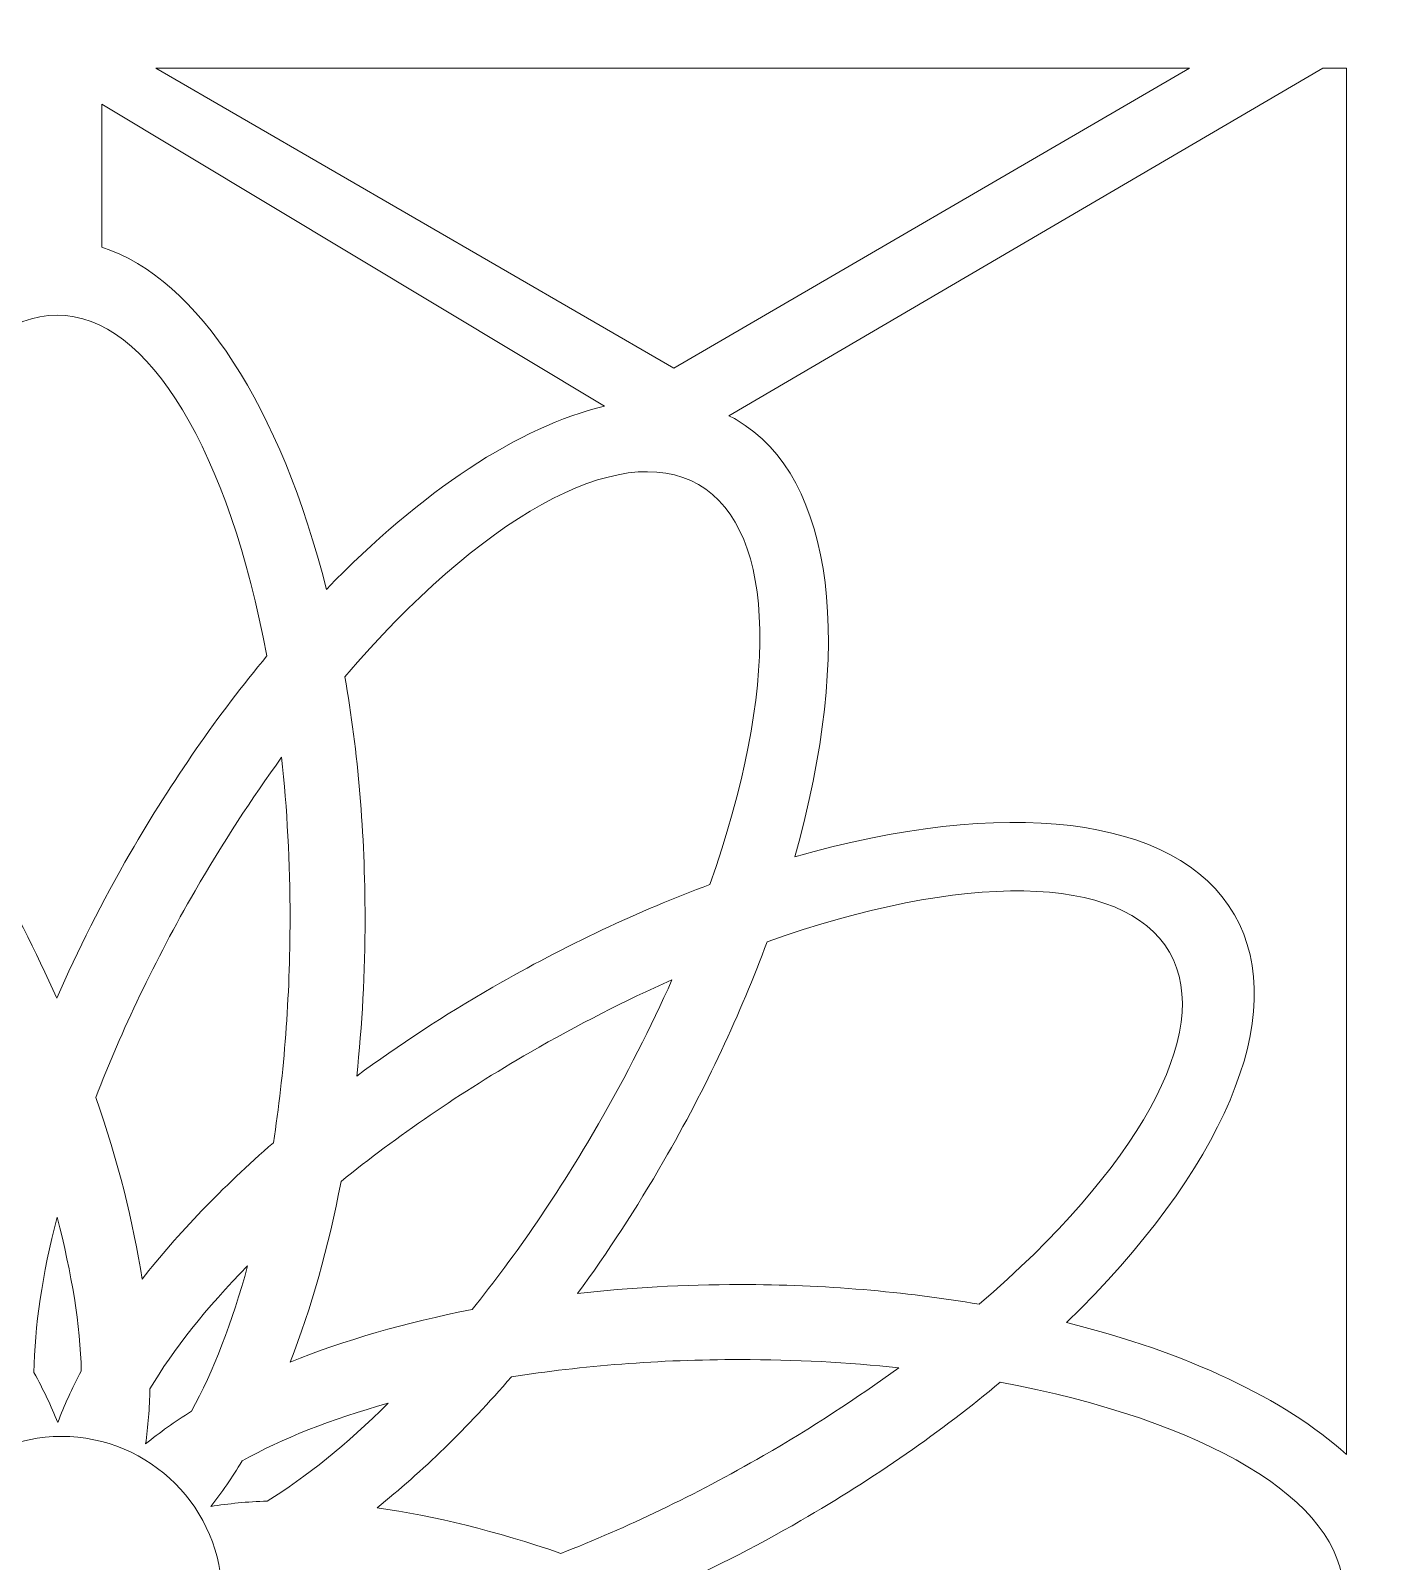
# Model space of a CAD drawing. Header units: centimetres. Extents: x -9.9 to 7.5, y -9.5 to 6.6.
# Drawn here: x -5.761 to -3.492, y -1.519 to 1.072 of the extents above; entities that cross this region are included whole.
import ezdxf

# ---------------------------------------------------------------- set-up
doc = ezdxf.new("R2010")
doc.units = ezdxf.units.CM
doc.header["$MEASUREMENT"] = 0
doc.layers.add('layer 1', color=7, linetype='Continuous')

msp = doc.modelspace()

# ---------------------------------------------------------------- linework, layer by layer
at = {"layer": 'layer 1', "color": 177, "lineweight": 9}
for points, knots in [([(-9.86086, -9.47414), (-9.86086, -9.47414), (-9.86086, 6.55374), (-9.86086, 6.55374), (-9.86086, 6.55374), (-9.86086, 6.55374), (-1.55598, 6.55374), (-1.55598, 6.55374), (-1.55598, 6.55374), (-1.55598, 6.55374), (-1.55598, -9.47414), (-1.55598, -9.47414), (-1.55598, -9.47414), (-1.55598, -9.47414), (-9.86086, -9.47414), (-9.86086, -9.47414)], [0, 0, 0, 0, 0.2, 0.2, 0.2, 0.2, 0.4, 0.4, 0.4, 0.4, 0.6, 0.6, 0.6, 0.6, 1, 1, 1, 1]), ([(-3.79959, 1.00834), (-3.79959, 1.00834), (-4.67214, 0.50073), (-4.67214, 0.50073), (-4.67214, 0.50073), (-4.67214, 0.50073), (-5.54869, 1.00834), (-5.54869, 1.00834), (-5.54869, 1.00834), (-5.54869, 1.00834), (-3.79959, 1.00834), (-3.79959, 1.00834)], [0, 0, 0, 0, 0.25, 0.25, 0.25, 0.25, 0.5, 0.5, 0.5, 0.5, 1, 1, 1, 1]), ([(-3.53375, -1.33778), (-3.53375, -1.33778), (-3.53375, 1.00834), (-3.53375, 1.00834), (-3.53375, 1.00834), (-3.53375, 1.00834), (-3.57375, 1.00834), (-3.57375, 1.00834), (-3.57375, 1.00834), (-3.57375, 1.00834), (-4.57895, 0.41998), (-4.57895, 0.41998), (-4.57895, 0.41998), (-4.57485, 0.41792), (-4.57078, 0.41577), (-4.56679, 0.41347), (-4.56679, 0.41347), (-4.39702, 0.31545), (-4.36843, 0.02344), (-4.46761, -0.32632), (-4.46761, -0.32632), (-4.11594, -0.22568), (-3.82193, -0.25381), (-3.72351, -0.42428), (-3.72351, -0.42428), (-3.62549, -0.59406), (-3.74674, -0.86124), (-4.0075, -1.11455), (-4.0075, -1.11455), (-3.80409, -1.16538), (-3.63827, -1.24339), (-3.53375, -1.33778)], [0, 0, 0, 0, 0.1111111, 0.1111111, 0.1111111, 0.1111111, 0.2222222, 0.2222222, 0.2222222, 0.2222222, 0.3333333, 0.3333333, 0.3333333, 0.3333333, 0.4444444, 0.4444444, 0.4444444, 0.4444444, 0.5555556, 0.5555556, 0.5555556, 0.5555556, 0.6666667, 0.6666667, 0.6666667, 0.6666667, 0.7777778, 0.7777778, 0.7777778, 0.7777778, 1, 1, 1, 1]), ([(-5.64003, 0.94725), (-5.64003, 0.94725), (-4.78983, 0.43618), (-4.78983, 0.43618), (-4.78983, 0.43618), (-4.93349, 0.40231), (-5.09971, 0.29227), (-5.26018, 0.12626), (-5.26018, 0.12626), (-5.33746, 0.43236), (-5.47641, 0.65253), (-5.64003, 0.70519), (-5.64003, 0.70519), (-5.64003, 0.70519), (-5.64003, 0.94725), (-5.64003, 0.94725)], [0, 0, 0, 0, 0.2, 0.2, 0.2, 0.2, 0.4, 0.4, 0.4, 0.4, 0.6, 0.6, 0.6, 0.6, 1, 1, 1, 1]), ([(-6.07178, 0.00944), (-5.98915, -0.08962), (-5.90973, -0.203), (-5.83766, -0.32782), (-5.83766, -0.32782), (-5.79177, -0.40731), (-5.75142, -0.48706), (-5.71664, -0.56577), (-5.71664, -0.56577), (-5.68112, -0.48461), (-5.63961, -0.4023), (-5.59225, -0.32027), (-5.59225, -0.32027), (-5.521, -0.19686), (-5.44256, -0.08463), (-5.36094, 0.01363), (-5.36094, 0.01363), (-5.42476, 0.35494), (-5.55977, 0.59039), (-5.71597, 0.59039), (-5.71597, 0.59039), (-5.87281, 0.59039), (-6.00829, 0.35301), (-6.07178, 0.00944)], [0, 0, 0, 0, 0.1428571, 0.1428571, 0.1428571, 0.1428571, 0.2857143, 0.2857143, 0.2857143, 0.2857143, 0.4285714, 0.4285714, 0.4285714, 0.4285714, 0.5714286, 0.5714286, 0.5714286, 0.5714286, 0.7142857, 0.7142857, 0.7142857, 0.7142857, 1, 1, 1, 1]), ([(-5.22888, -0.02169), (-5.20685, -0.14879), (-5.19476, -0.2867), (-5.19476, -0.43082), (-5.19476, -0.43082), (-5.19476, -0.52261), (-5.19969, -0.61186), (-5.20893, -0.69743), (-5.20893, -0.69743), (-5.13758, -0.64489), (-5.06049, -0.59435), (-4.97845, -0.54699), (-4.97845, -0.54699), (-4.85505, -0.47574), (-4.731, -0.41776), (-4.61118, -0.37348), (-4.61118, -0.37348), (-4.49579, -0.04599), (-4.49499, 0.22542), (-4.63027, 0.30352), (-4.63027, 0.30352), (-4.7661, 0.38195), (-5.00211, 0.24411), (-5.22888, -0.02169)], [0, 0, 0, 0, 0.1428571, 0.1428571, 0.1428571, 0.1428571, 0.2857143, 0.2857143, 0.2857143, 0.2857143, 0.4285714, 0.4285714, 0.4285714, 0.4285714, 0.5714286, 0.5714286, 0.5714286, 0.5714286, 0.7142857, 0.7142857, 0.7142857, 0.7142857, 1, 1, 1, 1]), ([(-5.65037, -0.73344), (-5.61288, -0.84116), (-5.58672, -0.94496), (-5.57221, -1.0412), (-5.57221, -1.0412), (-5.51174, -0.964), (-5.43688, -0.88595), (-5.34985, -0.81016), (-5.34985, -0.81016), (-5.33171, -0.69287), (-5.32172, -0.56487), (-5.32172, -0.43082), (-5.32172, -0.43082), (-5.32172, -0.33631), (-5.3267, -0.24482), (-5.33598, -0.15795), (-5.33598, -0.15795), (-5.38659, -0.22761), (-5.43581, -0.3032), (-5.48231, -0.38375), (-5.48231, -0.38375), (-5.55077, -0.50233), (-5.60705, -0.62066), (-5.65037, -0.73344)], [0, 0, 0, 0, 0.1428571, 0.1428571, 0.1428571, 0.1428571, 0.2857143, 0.2857143, 0.2857143, 0.2857143, 0.4285714, 0.4285714, 0.4285714, 0.4285714, 0.5714286, 0.5714286, 0.5714286, 0.5714286, 0.7142857, 0.7142857, 0.7142857, 0.7142857, 1, 1, 1, 1]), ([(-4.51448, -0.4701), (-4.55894, -0.59118), (-4.61743, -0.71666), (-4.68949, -0.84148), (-4.68949, -0.84148), (-4.73539, -0.92097), (-4.78428, -0.9958), (-4.83506, -1.06528), (-4.83506, -1.06528), (-4.74701, -1.05546), (-4.65497, -1.05023), (-4.56025, -1.05023), (-4.56025, -1.05023), (-4.41775, -1.05023), (-4.28133, -1.06205), (-4.15542, -1.08361), (-4.15542, -1.08361), (-3.89175, -0.85768), (-3.75535, -0.62304), (-3.83345, -0.48776), (-3.83345, -0.48776), (-3.91187, -0.35193), (-4.18518, -0.3533), (-4.51448, -0.4701)], [0, 0, 0, 0, 0.1428571, 0.1428571, 0.1428571, 0.1428571, 0.2857143, 0.2857143, 0.2857143, 0.2857143, 0.4285714, 0.4285714, 0.4285714, 0.4285714, 0.5714286, 0.5714286, 0.5714286, 0.5714286, 0.7142857, 0.7142857, 0.7142857, 0.7142857, 1, 1, 1, 1]), ([(-5.23537, -0.87575), (-5.25676, -0.98778), (-5.286, -1.09075), (-5.32156, -1.18134), (-5.32156, -1.18134), (-5.23059, -1.14473), (-5.12673, -1.11457), (-5.01347, -1.09245), (-5.01347, -1.09245), (-4.93912, -0.99994), (-4.86646, -0.89409), (-4.79944, -0.778), (-4.79944, -0.778), (-4.75218, -0.69615), (-4.71075, -0.61443), (-4.67536, -0.53456), (-4.67536, -0.53456), (-4.75401, -0.56957), (-4.83443, -0.61043), (-4.91498, -0.65693), (-4.91498, -0.65693), (-5.03356, -0.7254), (-5.14147, -0.79974), (-5.23537, -0.87575)], [0, 0, 0, 0, 0.1428571, 0.1428571, 0.1428571, 0.1428571, 0.2857143, 0.2857143, 0.2857143, 0.2857143, 0.4285714, 0.4285714, 0.4285714, 0.4285714, 0.5714286, 0.5714286, 0.5714286, 0.5714286, 0.7142857, 0.7142857, 0.7142857, 0.7142857, 1, 1, 1, 1]), ([(-5.75507, -1.19925), (-5.73928, -1.22786), (-5.72577, -1.25605), (-5.71473, -1.28366), (-5.71473, -1.28366), (-5.70407, -1.25525), (-5.69078, -1.22618), (-5.675, -1.19664), (-5.675, -1.19664), (-5.67691, -1.11991), (-5.69077, -1.03175), (-5.71594, -0.93627), (-5.71594, -0.93627), (-5.74096, -1.03308), (-5.75422, -1.12217), (-5.75507, -1.19925)], [0, 0, 0, 0, 0.2, 0.2, 0.2, 0.2, 0.4, 0.4, 0.4, 0.4, 0.6, 0.6, 0.6, 0.6, 1, 1, 1, 1]), ([(-5.55895, -1.22681), (-5.55957, -1.25946), (-5.56198, -1.29062), (-5.56621, -1.32004), (-5.56621, -1.32004), (-5.54277, -1.30076), (-5.51672, -1.28223), (-5.48828, -1.26454), (-5.48828, -1.26454), (-5.45157, -1.19714), (-5.41951, -1.11388), (-5.39357, -1.01862), (-5.39357, -1.01862), (-5.46364, -1.08995), (-5.51968, -1.16048), (-5.55895, -1.22681)], [0, 0, 0, 0, 0.2, 0.2, 0.2, 0.2, 0.4, 0.4, 0.4, 0.4, 0.6, 0.6, 0.6, 0.6, 1, 1, 1, 1]), ([(-4.94713, -1.2065), (-5.02166, -1.29281), (-5.09847, -1.36737), (-5.17456, -1.42805), (-5.17456, -1.42805), (-5.07747, -1.44183), (-4.97245, -1.46763), (-4.8633, -1.50511), (-4.8633, -1.50511), (-4.75266, -1.46217), (-4.63681, -1.40682), (-4.52072, -1.3398), (-4.52072, -1.3398), (-4.43887, -1.29255), (-4.36213, -1.24249), (-4.29154, -1.19101), (-4.29154, -1.19101), (-4.37717, -1.18201), (-4.46724, -1.17718), (-4.56025, -1.17718), (-4.56025, -1.17718), (-4.69718, -1.17718), (-4.8278, -1.18761), (-4.94713, -1.2065)], [0, 0, 0, 0, 0.1428571, 0.1428571, 0.1428571, 0.1428571, 0.2857143, 0.2857143, 0.2857143, 0.2857143, 0.4285714, 0.4285714, 0.4285714, 0.4285714, 0.5714286, 0.5714286, 0.5714286, 0.5714286, 0.7142857, 0.7142857, 0.7142857, 0.7142857, 1, 1, 1, 1]), ([(-4.11998, -1.21563), (-4.21904, -1.29826), (-4.33243, -1.37768), (-4.45725, -1.44975), (-4.45725, -1.44975), (-4.53674, -1.49564), (-4.6165, -1.536), (-4.69522, -1.57078), (-4.69522, -1.57078), (-4.61405, -1.6063), (-4.53173, -1.6478), (-4.44969, -1.69516), (-4.44969, -1.69516), (-4.32628, -1.76641), (-4.21405, -1.84485), (-4.11579, -1.92647), (-4.11579, -1.92647), (-3.77448, -1.86265), (-3.53903, -1.72764), (-3.53903, -1.57144), (-3.53903, -1.57144), (-3.53903, -1.4146), (-3.77641, -1.27912), (-4.11998, -1.21563)], [0, 0, 0, 0, 0.1428571, 0.1428571, 0.1428571, 0.1428571, 0.2857143, 0.2857143, 0.2857143, 0.2857143, 0.4285714, 0.4285714, 0.4285714, 0.4285714, 0.5714286, 0.5714286, 0.5714286, 0.5714286, 0.7142857, 0.7142857, 0.7142857, 0.7142857, 1, 1, 1, 1]), ([(-5.40288, -1.34873), (-5.41975, -1.37669), (-5.43741, -1.40248), (-5.45578, -1.42584), (-5.45578, -1.42584), (-5.42585, -1.42086), (-5.39402, -1.41784), (-5.36055, -1.41674), (-5.36055, -1.41674), (-5.29506, -1.37672), (-5.22565, -1.32065), (-5.15556, -1.25112), (-5.15556, -1.25112), (-5.25191, -1.27786), (-5.33571, -1.31092), (-5.40288, -1.34873)], [0, 0, 0, 0, 0.2, 0.2, 0.2, 0.2, 0.4, 0.4, 0.4, 0.4, 0.6, 0.6, 0.6, 0.6, 1, 1, 1, 1]), ([(-5.98014, -1.57899), (-5.98014, -1.42895), (-5.85846, -1.30727), (-5.70842, -1.30727), (-5.70842, -1.30727), (-5.55838, -1.30727), (-5.4367, -1.42895), (-5.4367, -1.57899), (-5.4367, -1.57899), (-5.4367, -1.72903), (-5.55838, -1.85071), (-5.70842, -1.85071), (-5.70842, -1.85071), (-5.85846, -1.85071), (-5.98014, -1.72903), (-5.98014, -1.57899)], [0, 0, 0, 0, 0.2, 0.2, 0.2, 0.2, 0.4, 0.4, 0.4, 0.4, 0.6, 0.6, 0.6, 0.6, 1, 1, 1, 1])]:
    msp.add_open_spline(points, degree=3, knots=knots, dxfattribs=at)

doc.saveas('drawing.dxf')
